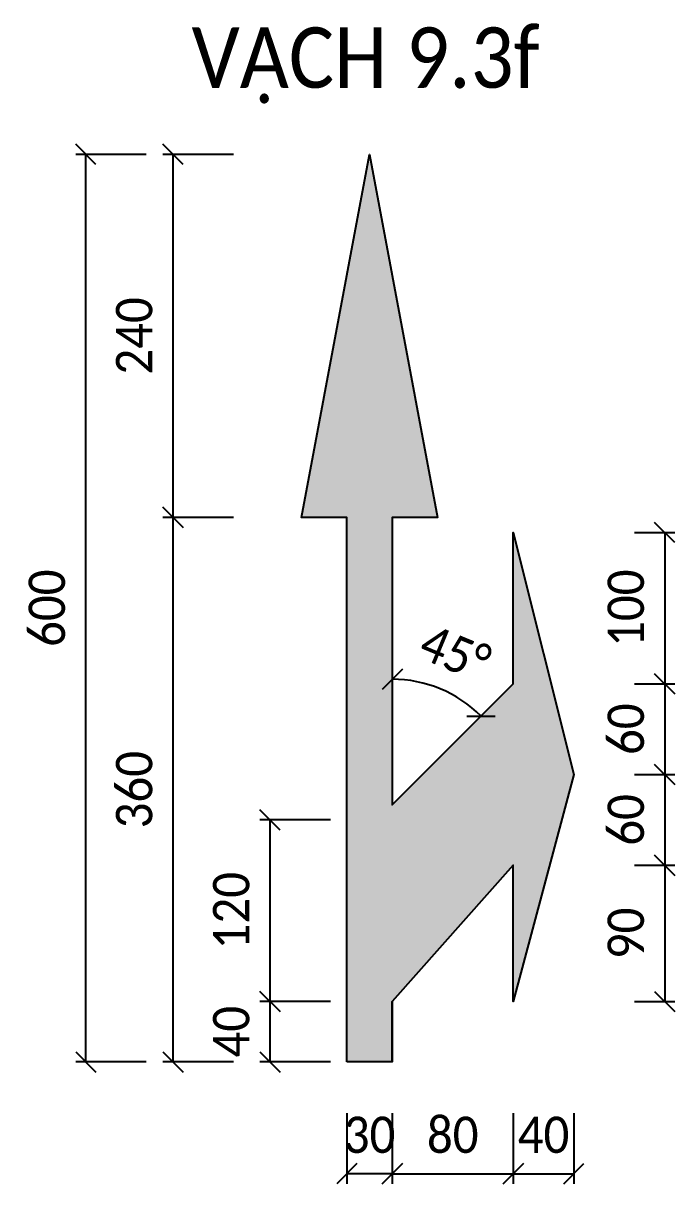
# Model space of a CAD drawing. Header units: metres. Extents: x 933 to 1419, y -2020 to 374.
# Drawn here: x 1001.1 to 1033.4, y -1856.4 to -1798.8 of the extents above; entities that cross this region are included whole.
import ezdxf
from ezdxf.enums import TextEntityAlignment as Align

# ---------------------------------------------------------------- set-up
doc = ezdxf.new("R2010")
doc.units = ezdxf.units.M
doc.layers.add('ATGT-DIM', color=30, linetype='Continuous')
doc.layers.add('ATGT-Text', color=3, linetype='Continuous')
doc.styles.add('ATGT-Text', font='calibril.ttf', dxfattribs={"width": 0.9})
doc.dimstyles.new('ATGT-DIM', dxfattribs={"dimtxt": 1.8, "dimasz": 1, "dimexe": 0.5, "dimexo": 0.5, "dimgap": 1, "dimtad": 1, "dimdec": 0, "dimlfac": 5, "dimtxsty": 'ATGT-Text', "dimblk": 'OBLIQUE', "dimcen": 0, "dimclrd": 30, "dimclre": 30, "dimclrt": 2, "dimadec": 0, "dimazin": 0, "dimtfac": 1, "dimtdec": 0, "dimtmove": 0, "dimatfit": 3, "dimfxl": 3, "dimfxlon": 1, "dimlwe": -1, "dimarcsym": 2})

# ---------------------------------------------------------------- blocks, each defined once
blk = doc.blocks.new('_Oblique')
at = {"color": 0, "linetype": 'ByBlock', "lineweight": -2}
blk.add_line((-0.5, -0.5), (0.5, 0.5), dxfattribs=at)
blk = doc.blocks.new('*D260')
at = {"layer": 'ATGT-DIM', "color": 30, "transparency": 16777216}
for p, q in [((-50.187, -2217.747), (-50.187, -2221.247)), ((-47.937, -2217.747), (-47.937, -2221.247))]:
    blk.add_line(p, q, dxfattribs=at)
at = {"layer": 'ATGT-DIM', "color": 30, "lineweight": -2, "transparency": 16777216}
blk.add_line((-47.937, -2220.747), (-50.187, -2220.747), dxfattribs=at)
at = {"layer": 'Defpoints', "color": 0, "transparency": 16777216}
for p in [(-50.187, -2215.205), (-47.937, -2215.205), (-50.187, -2220.747)]:
    blk.add_point(p, dxfattribs=at)
at = {"layer": 'ATGT-DIM', "color": 30, "lineweight": -2, "transparency": 16777216, "rotation": 180}
blk.add_blockref('_Oblique', (-50.187, -2220.747), dxfattribs=at)
at = {"layer": 'ATGT-DIM', "color": 30, "lineweight": -2, "transparency": 16777216}
blk.add_blockref('_Oblique', (-47.937, -2220.747), dxfattribs=at)
at = {"layer": 'ATGT-DIM', "color": 2, "transparency": 16777216, "insert": (-49.062, -2218.827), "char_height": 1.8, "attachment_point": 5, "style": 'ATGT-Text'}
blk.add_mtext('30', dxfattribs=at)
blk = doc.blocks.new('*D269')
at = {"layer": 'ATGT-DIM', "color": 30, "lineweight": -2, "transparency": 16777216}
blk.add_arc((-47.937, -2202.455), 6.225, 45, 90, dxfattribs=at)
at = {"layer": 'Defpoints', "color": 0, "transparency": 16777216}
for p in [(-47.937, -2188.205), (-41.937, -2196.455), (-44.825, -2197.064), (-47.937, -2202.455), (-47.937, -2202.455)]:
    blk.add_point(p, dxfattribs=at)
at = {"layer": 'ATGT-DIM', "color": 30, "lineweight": -2, "transparency": 16777216}
for p, rotation in [((-47.937, -2196.23), 179.9999999999998), ((-43.536, -2198.053), 314.9999999999995)]:
    blk.add_blockref('_Oblique', p, dxfattribs=dict(at, rotation=rotation))
at = {"layer": 'ATGT-DIM', "color": 2, "transparency": 16777216, "insert": (-44.824, -2194.938), "char_height": 1.8, "attachment_point": 5, "rotation": 337.5, "style": 'ATGT-Text'}
blk.add_mtext('45°', dxfattribs=at)
blk = doc.blocks.new('*D261')
at = {"layer": 'ATGT-DIM', "color": 30, "transparency": 16777216}
for p, q in [((-35.933, -2188.955), (-33.929, -2188.955)), ((-35.933, -2196.455), (-33.929, -2196.455))]:
    blk.add_line(p, q, dxfattribs=at)
at = {"layer": 'ATGT-DIM', "color": 30, "lineweight": -2, "transparency": 16777216}
blk.add_line((-34.429, -2188.955), (-34.429, -2196.455), dxfattribs=at)
at = {"layer": 'Defpoints', "color": 0, "transparency": 16777216}
for p in [(-36.433, -2188.955), (-36.433, -2196.455), (-34.429, -2196.455)]:
    blk.add_point(p, dxfattribs=at)
at = {"layer": 'ATGT-DIM', "color": 30, "lineweight": -2, "transparency": 16777216}
for p, rotation in [((-34.429, -2188.955), 90), ((-34.429, -2196.455), 270)]:
    blk.add_blockref('_Oblique', p, dxfattribs=dict(at, rotation=rotation))
at = {"layer": 'ATGT-DIM', "color": 2, "transparency": 16777216, "insert": (-36.349, -2192.705), "char_height": 1.8, "attachment_point": 5, "rotation": 90, "style": 'ATGT-Text'}
blk.add_mtext('100', dxfattribs=at)
blk = doc.blocks.new('*D262')
at = {"layer": 'ATGT-DIM', "color": 30, "transparency": 16777216}
for p, q in [((-35.933, -2196.455), (-33.929, -2196.455)), ((-35.933, -2200.955), (-33.929, -2200.955))]:
    blk.add_line(p, q, dxfattribs=at)
at = {"layer": 'ATGT-DIM', "color": 30, "lineweight": -2, "transparency": 16777216}
blk.add_line((-34.429, -2196.455), (-34.429, -2200.955), dxfattribs=at)
at = {"layer": 'Defpoints', "color": 0, "transparency": 16777216}
for p in [(-36.433, -2196.455), (-36.433, -2200.955), (-34.429, -2200.955)]:
    blk.add_point(p, dxfattribs=at)
at = {"layer": 'ATGT-DIM', "color": 30, "lineweight": -2, "transparency": 16777216}
for p, rotation in [((-34.429, -2196.455), 90), ((-34.429, -2200.955), 270)]:
    blk.add_blockref('_Oblique', p, dxfattribs=dict(at, rotation=rotation))
at = {"layer": 'ATGT-DIM', "color": 2, "transparency": 16777216, "insert": (-36.349, -2198.705), "char_height": 1.8, "attachment_point": 5, "rotation": 90, "style": 'ATGT-Text'}
blk.add_mtext('60', dxfattribs=at)
blk = doc.blocks.new('*D263')
at = {"layer": 'ATGT-DIM', "color": 30, "transparency": 16777216}
for p, q in [((-35.933, -2200.955), (-33.929, -2200.955)), ((-35.933, -2205.455), (-33.929, -2205.455))]:
    blk.add_line(p, q, dxfattribs=at)
at = {"layer": 'ATGT-DIM', "color": 30, "lineweight": -2, "transparency": 16777216}
blk.add_line((-34.429, -2200.955), (-34.429, -2205.455), dxfattribs=at)
at = {"layer": 'Defpoints', "color": 0, "transparency": 16777216}
for p in [(-36.433, -2200.955), (-36.433, -2205.455), (-34.429, -2205.455)]:
    blk.add_point(p, dxfattribs=at)
at = {"layer": 'ATGT-DIM', "color": 30, "lineweight": -2, "transparency": 16777216}
for p, rotation in [((-34.429, -2200.955), 90), ((-34.429, -2205.455), 270)]:
    blk.add_blockref('_Oblique', p, dxfattribs=dict(at, rotation=rotation))
at = {"layer": 'ATGT-DIM', "color": 2, "transparency": 16777216, "insert": (-36.349, -2203.205), "char_height": 1.8, "attachment_point": 5, "rotation": 90, "style": 'ATGT-Text'}
blk.add_mtext('60', dxfattribs=at)
blk = doc.blocks.new('*D264')
at = {"layer": 'ATGT-DIM', "color": 30, "transparency": 16777216}
for p, q in [((-35.933, -2205.455), (-33.929, -2205.455)), ((-35.933, -2212.205), (-33.929, -2212.205))]:
    blk.add_line(p, q, dxfattribs=at)
at = {"layer": 'ATGT-DIM', "color": 30, "lineweight": -2, "transparency": 16777216}
blk.add_line((-34.429, -2205.455), (-34.429, -2212.205), dxfattribs=at)
at = {"layer": 'Defpoints', "color": 0, "transparency": 16777216}
for p in [(-36.433, -2205.455), (-36.433, -2212.205), (-34.429, -2212.205)]:
    blk.add_point(p, dxfattribs=at)
at = {"layer": 'ATGT-DIM', "color": 30, "lineweight": -2, "transparency": 16777216}
for p, rotation in [((-34.429, -2205.455), 90), ((-34.429, -2212.205), 270)]:
    blk.add_blockref('_Oblique', p, dxfattribs=dict(at, rotation=rotation))
at = {"layer": 'ATGT-DIM', "color": 2, "transparency": 16777216, "insert": (-36.349, -2208.83), "char_height": 1.8, "attachment_point": 5, "rotation": 90, "style": 'ATGT-Text'}
blk.add_mtext('90', dxfattribs=at)
blk = doc.blocks.new('*D265')
at = {"layer": 'ATGT-DIM', "color": 30, "transparency": 16777216}
for p, q in [((-50.996, -2203.205), (-54.496, -2203.205)), ((-50.996, -2212.205), (-54.496, -2212.205))]:
    blk.add_line(p, q, dxfattribs=at)
at = {"layer": 'ATGT-DIM', "color": 30, "lineweight": -2, "transparency": 16777216}
blk.add_line((-53.996, -2212.205), (-53.996, -2203.205), dxfattribs=at)
at = {"layer": 'Defpoints', "color": 0, "transparency": 16777216}
for p in [(-53.996, -2203.205), (-50.187, -2203.205), (-50.187, -2212.205)]:
    blk.add_point(p, dxfattribs=at)
at = {"layer": 'ATGT-DIM', "color": 30, "lineweight": -2, "transparency": 16777216}
for p, rotation in [((-53.996, -2203.205), 90), ((-53.996, -2212.205), 270)]:
    blk.add_blockref('_Oblique', p, dxfattribs=dict(at, rotation=rotation))
at = {"layer": 'ATGT-DIM', "color": 2, "transparency": 16777216, "insert": (-55.915, -2207.705), "char_height": 1.8, "attachment_point": 5, "rotation": 90, "style": 'ATGT-Text'}
blk.add_mtext('120', dxfattribs=at)
blk = doc.blocks.new('*D270')
at = {"layer": 'ATGT-DIM', "color": 30, "transparency": 16777216}
for p, q in [((-50.996, -2212.205), (-54.496, -2212.205)), ((-50.996, -2215.205), (-54.496, -2215.205))]:
    blk.add_line(p, q, dxfattribs=at)
at = {"layer": 'ATGT-DIM', "color": 30, "lineweight": -2, "transparency": 16777216}
blk.add_line((-53.996, -2215.205), (-53.996, -2212.205), dxfattribs=at)
at = {"layer": 'Defpoints', "color": 0, "transparency": 16777216}
for p in [(-53.996, -2212.205), (-50.187, -2212.205), (-50.187, -2215.205)]:
    blk.add_point(p, dxfattribs=at)
at = {"layer": 'ATGT-DIM', "color": 30, "lineweight": -2, "transparency": 16777216}
for p, rotation in [((-53.996, -2212.205), 90), ((-53.996, -2215.205), 270)]:
    blk.add_blockref('_Oblique', p, dxfattribs=dict(at, rotation=rotation))
at = {"layer": 'ATGT-DIM', "color": 2, "transparency": 16777216, "insert": (-55.915, -2213.705), "char_height": 1.8, "attachment_point": 5, "rotation": 90, "style": 'ATGT-Text'}
blk.add_mtext('40', dxfattribs=at)
blk = doc.blocks.new('*D271')
at = {"layer": 'ATGT-DIM', "color": 30, "transparency": 16777216}
for p, q in [((-55.807, -2188.205), (-59.307, -2188.205)), ((-55.807, -2215.205), (-59.307, -2215.205))]:
    blk.add_line(p, q, dxfattribs=at)
at = {"layer": 'ATGT-DIM', "color": 30, "lineweight": -2, "transparency": 16777216}
blk.add_line((-58.807, -2215.205), (-58.807, -2188.205), dxfattribs=at)
at = {"layer": 'Defpoints', "color": 0, "transparency": 16777216}
for p in [(-58.807, -2188.205), (-52.437, -2188.205), (-50.187, -2215.205)]:
    blk.add_point(p, dxfattribs=at)
at = {"layer": 'ATGT-DIM', "color": 30, "lineweight": -2, "transparency": 16777216}
for p, rotation in [((-58.807, -2188.205), 90), ((-58.807, -2215.205), 270)]:
    blk.add_blockref('_Oblique', p, dxfattribs=dict(at, rotation=rotation))
at = {"layer": 'ATGT-DIM', "color": 2, "transparency": 16777216, "insert": (-60.726, -2201.705), "char_height": 1.8, "attachment_point": 5, "rotation": 90, "style": 'ATGT-Text'}
blk.add_mtext('360', dxfattribs=at)
blk = doc.blocks.new('*D272')
at = {"layer": 'ATGT-DIM', "color": 30, "transparency": 16777216}
for p, q in [((-55.807, -2170.205), (-59.307, -2170.205)), ((-55.807, -2188.205), (-59.307, -2188.205))]:
    blk.add_line(p, q, dxfattribs=at)
at = {"layer": 'ATGT-DIM', "color": 30, "lineweight": -2, "transparency": 16777216}
blk.add_line((-58.807, -2188.205), (-58.807, -2170.205), dxfattribs=at)
at = {"layer": 'Defpoints', "color": 0, "transparency": 16777216}
for p in [(-58.807, -2170.205), (-49.062, -2170.205), (-52.437, -2188.205)]:
    blk.add_point(p, dxfattribs=at)
at = {"layer": 'ATGT-DIM', "color": 30, "lineweight": -2, "transparency": 16777216}
for p, rotation in [((-58.807, -2170.205), 90), ((-58.807, -2188.205), 270)]:
    blk.add_blockref('_Oblique', p, dxfattribs=dict(at, rotation=rotation))
at = {"layer": 'ATGT-DIM', "color": 2, "transparency": 16777216, "insert": (-60.726, -2179.205), "char_height": 1.8, "attachment_point": 5, "rotation": 90, "style": 'ATGT-Text'}
blk.add_mtext('240', dxfattribs=at)
blk = doc.blocks.new('*D266')
at = {"layer": 'ATGT-DIM', "color": 30, "transparency": 16777216}
for p, q in [((-60.133, -2170.205), (-63.633, -2170.205)), ((-60.133, -2215.205), (-63.633, -2215.205))]:
    blk.add_line(p, q, dxfattribs=at)
at = {"layer": 'ATGT-DIM', "color": 30, "lineweight": -2, "transparency": 16777216}
blk.add_line((-63.133, -2215.205), (-63.133, -2170.205), dxfattribs=at)
at = {"layer": 'Defpoints', "color": 0, "transparency": 16777216}
for p in [(-63.133, -2170.205), (-49.062, -2170.205), (-50.187, -2215.205)]:
    blk.add_point(p, dxfattribs=at)
at = {"layer": 'ATGT-DIM', "color": 30, "lineweight": -2, "transparency": 16777216}
for p, rotation in [((-63.133, -2170.205), 90), ((-63.133, -2215.205), 270)]:
    blk.add_blockref('_Oblique', p, dxfattribs=dict(at, rotation=rotation))
at = {"layer": 'ATGT-DIM', "color": 2, "transparency": 16777216, "insert": (-65.053, -2192.705), "char_height": 1.8, "attachment_point": 5, "rotation": 90, "style": 'ATGT-Text'}
blk.add_mtext('600', dxfattribs=at)
blk = doc.blocks.new('*D267')
at = {"layer": 'ATGT-DIM', "color": 30, "transparency": 16777216}
for p, q in [((-47.937, -2217.747), (-47.937, -2221.247)), ((-41.937, -2217.747), (-41.937, -2221.247))]:
    blk.add_line(p, q, dxfattribs=at)
at = {"layer": 'ATGT-DIM', "color": 30, "lineweight": -2, "transparency": 16777216}
blk.add_line((-47.937, -2220.747), (-41.937, -2220.747), dxfattribs=at)
at = {"layer": 'Defpoints', "color": 0, "transparency": 16777216}
for p in [(-47.937, -2215.205), (-41.937, -2215.205), (-41.937, -2220.747)]:
    blk.add_point(p, dxfattribs=at)
at = {"layer": 'ATGT-DIM', "color": 30, "lineweight": -2, "transparency": 16777216, "rotation": 180}
blk.add_blockref('_Oblique', (-47.937, -2220.747), dxfattribs=at)
at = {"layer": 'ATGT-DIM', "color": 30, "lineweight": -2, "transparency": 16777216}
blk.add_blockref('_Oblique', (-41.937, -2220.747), dxfattribs=at)
at = {"layer": 'ATGT-DIM', "color": 2, "transparency": 16777216, "insert": (-44.937, -2218.827), "char_height": 1.8, "attachment_point": 5, "style": 'ATGT-Text'}
blk.add_mtext('80', dxfattribs=at)
blk = doc.blocks.new('*D268')
at = {"layer": 'ATGT-DIM', "color": 30, "transparency": 16777216}
for p, q in [((-41.937, -2217.747), (-41.937, -2221.247)), ((-38.937, -2217.747), (-38.937, -2221.247))]:
    blk.add_line(p, q, dxfattribs=at)
at = {"layer": 'ATGT-DIM', "color": 30, "lineweight": -2, "transparency": 16777216}
blk.add_line((-41.937, -2220.747), (-38.937, -2220.747), dxfattribs=at)
at = {"layer": 'Defpoints', "color": 0, "transparency": 16777216}
for p in [(-41.937, -2215.205), (-38.937, -2215.205), (-38.937, -2220.747)]:
    blk.add_point(p, dxfattribs=at)
at = {"layer": 'ATGT-DIM', "color": 30, "lineweight": -2, "transparency": 16777216, "rotation": 180}
blk.add_blockref('_Oblique', (-41.937, -2220.747), dxfattribs=at)
at = {"layer": 'ATGT-DIM', "color": 30, "lineweight": -2, "transparency": 16777216}
blk.add_blockref('_Oblique', (-38.937, -2220.747), dxfattribs=at)
at = {"layer": 'ATGT-DIM', "color": 2, "transparency": 16777216, "insert": (-40.437, -2218.827), "char_height": 1.8, "attachment_point": 5, "style": 'ATGT-Text'}
blk.add_mtext('40', dxfattribs=at)
blk = doc.blocks.new('ATGT-Vach9.3f6')
blk.add_hatch(color=256).paths.add_polyline_path([(-3.375, 27), (-1.125, 27), (-1.125, 0), (1.125, 0), (1.125, 3), (7.125, 9.75), (7.125, 3), (10.125, 14.25), (7.125, 26.25), (7.125, 18.75), (1.125, 12.75), (1.125, 27), (3.375, 27), (0, 45)])
blk.add_lwpolyline([(-1.125, 0), (-1.125, 27), (-3.375, 27), (0, 45), (3.375, 27), (1.125, 27), (1.125, 12.75), (7.125, 18.75), (7.125, 26.25), (10.125, 14.25), (7.125, 3), (7.125, 9.75), (1.125, 3), (1.125, 0)], close=True)
blk.add_lwpolyline([(1.125, 0), (1.125, 3)])
at = {"layer": 'ATGT-Text', "style": 'ATGT-Text', "width": 0.9}
blk.add_text('VẠCH 9.3f', height=3, dxfattribs=at).set_placement((-0.197, 48.299), align=Align.CENTER)
at = {"layer": 'ATGT-DIM'}
for base, p1, p2, angle, picture, middle in [((-14.071, 45), (-1.125, 0), (0, 45), 90, '*D266', (-15.991, 22.5)), ((-9.745, 45), (-3.375, 27), (0, 45), 90, '*D272', (-11.664, 36)), ((-9.745, 27), (-1.125, 0), (-3.375, 27), 90, '*D271', (-11.664, 13.5)), ((14.633, 18.75), (12.629, 26.25), (12.629, 18.75), 90, '*D261', (12.714, 22.5)), ((14.633, 14.25), (12.629, 18.75), (12.629, 14.25), 90, '*D262', (12.714, 16.5)), ((14.633, 9.75), (12.629, 14.25), (12.629, 9.75), 90, '*D263', (12.714, 12)), ((-4.934, 12), (-1.125, 3), (-1.125, 12), 90, '*D265', (-6.853, 7.5)), ((14.633, 3), (12.629, 9.75), (12.629, 3), 90, '*D264', (12.714, 6.375)), ((7.125, -5.542), (1.125, 0), (7.125, 0), 180, '*D267', (4.125, -3.622))]:
    dim = blk.add_linear_dim(base=base, p1=p1, p2=p2, angle=angle, dimstyle='ATGT-DIM', override={"dimlfac": 13.333333, "dimtxsty": 'ATGT-Text'}, dxfattribs=at)
    dim.commit()
    dim.dimension.update_dxf_attribs({"geometry": picture, "text_midpoint": middle, "insert": (49.062, 2215.205)})
dim = blk.add_angular_dim_2l(base=(4.237, 18.141), line1=((1.125, 27), (1.125, 12.75)), line2=((1.125, 12.75), (7.125, 18.75)), dimstyle='ATGT-DIM', override={"dimlfac": 13.333333, "dimtxsty": 'ATGT-Text'}, dxfattribs=at)
dim.commit()
dim.dimension.update_dxf_attribs({"geometry": '*D269', "text_midpoint": (3.507, 18.501), "dimtype": 130, "insert": (49.062, 2215.205)})
for base, p1, p2, angle, picture, middle in [((-4.934, 3), (-1.125, 0), (-1.125, 3), 90, '*D270', (-4.934, 1.5)), ((-1.125, -5.542), (1.125, 0), (-1.125, 0), 180, '*D260', (0, -5.542)), ((10.125, -5.542), (7.125, 0), (10.125, 0), 180, '*D268', (8.625, -5.542))]:
    dim = blk.add_linear_dim(base=base, p1=p1, p2=p2, angle=angle, dimstyle='ATGT-DIM', override={"dimlfac": 13.333333, "dimtxsty": 'ATGT-Text'}, dxfattribs=at)
    dim.commit()
    dim.dimension.update_dxf_attribs({"geometry": picture, "text_midpoint": middle, "dimtype": 128, "insert": (49.062, 2215.205)})

msp = doc.modelspace()

# ---------------------------------------------------------------- block references
msp.add_blockref('ATGT-Vach9.3f6', (1018.289, -1850.354))

doc.saveas('drawing.dxf')
